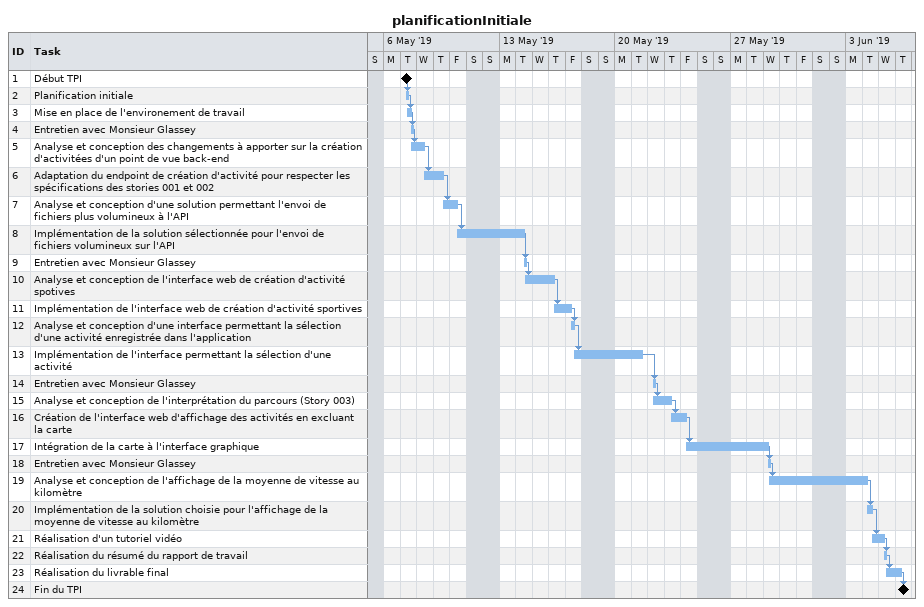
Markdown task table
planificationInitiale

| ID | Task | Start | Finish | Predecessors |
|---|---|---|---|---|
| 1 | Début TPI (milestone) | 2019-05-07 | 2019-05-07 |  |
| 2 | Planification initiale | 2019-05-07 | 2019-05-07 | 1 |
| 3 | Mise en place de l'environement de travail | 2019-05-07 | 2019-05-07 | 2 |
| 4 | Entretien avec Monsieur Glassey | 2019-05-07 | 2019-05-07 | 3 |
| 5 | Analyse et conception des changements à apporter sur la création d'activitées d'un point de vue back-end | 2019-05-07 | 2019-05-08 | 4 |
| 6 | Adaptation du endpoint de création d'activité pour respecter les spécifications des stories 001 et 002 | 2019-05-08 | 2019-05-09 | 5 |
| 7 | Analyse et conception d'une solution permettant l'envoi de fichiers plus volumineux à l'API | 2019-05-09 | 2019-05-10 | 6 |
| 8 | Implémentation de la solution sélectionnée pour l'envoi de fichiers volumineux sur l'API | 2019-05-10 | 2019-05-14 | 7 |
| 9 | Entretien avec Monsieur Glassey | 2019-05-14 | 2019-05-14 | 8 |
| 10 | Analyse et conception de l'interface web de création d'activité spotives | 2019-05-14 | 2019-05-16 | 9 |
| 11 | Implémentation de l'interface web de création d'activité sportives | 2019-05-16 | 2019-05-17 | 10 |
| 12 | Analyse et conception d'une interface permettant la sélection d'une activité enregistrée dans l'application | 2019-05-17 | 2019-05-17 | 11 |
| 13 | Implémentation de l'interface permettant la sélection d'une activité | 2019-05-17 | 2019-05-21 | 12 |
| 14 | Entretien avec Monsieur Glassey | 2019-05-22 | 2019-05-22 | 13 |
| 15 | Analyse et conception de l'interprétation du parcours (Story 003) | 2019-05-22 | 2019-05-23 | 14 |
| 16 | Création de l'interface web d'affichage des activités en excluant la carte | 2019-05-23 | 2019-05-24 | 15 |
| 17 | Intégration de la carte à l'interface graphique | 2019-05-24 | 2019-05-29 | 16 |
| 18 | Entretien avec Monsieur Glassey | 2019-05-29 | 2019-05-29 | 17 |
| 19 | Analyse et conception de l'affichage de la moyenne de vitesse au kilomètre | 2019-05-29 | 2019-06-04 | 18 |
| 20 | Implémentation de la solution choisie pour l'affichage de la moyenne de vitesse au kilomètre | 2019-06-04 | 2019-06-04 | 19 |
| 21 | Réalisation d'un tutoriel vidéo | 2019-06-04 | 2019-06-05 | 20 |
| 22 | Réalisation du résumé du rapport de travail | 2019-06-05 | 2019-06-05 | 21 |
| 23 | Réalisation du livrable final | 2019-06-05 | 2019-06-06 | 22 |
| 24 | Fin du TPI (milestone) | 2019-06-06 | 2019-06-06 | 23 |
